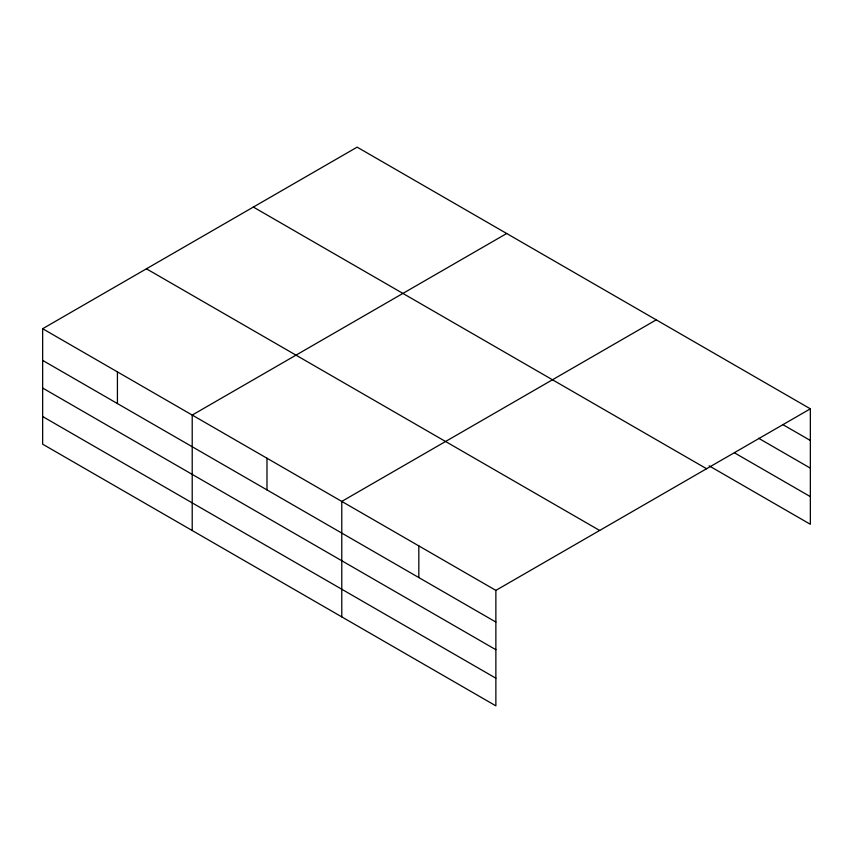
<?xml version="1.0" encoding="UTF-8"?>
<svg xmlns="http://www.w3.org/2000/svg" width="853" height="853" viewBox="0 0 853 853"><rect width="100%" height="100%" fill="white"/><g stroke="black" fill="none" stroke-linecap="round" stroke-linejoin="round"><path stroke-width="1.28" d="M495.87 649.709L495.87 590.383L42.65 328.714L42.65 444.178L495.87 705.847L495.87 649.709L42.65 388.04M709.152 465.855L810.35 524.286L810.35 408.822L357.13 147.153L42.65 328.714M506.693 233.498L192.213 415.07L192.213 530.534M656.256 319.854L341.776 501.415L341.776 616.879M495.87 590.383L810.35 408.822M782.755 424.549L810.35 440.489M758.605 438.261L810.35 468.137M734.454 452.815L810.35 496.627M253.352 207.066L706.572 468.734M146.428 268.802L599.648 530.459M42.65 360.392L495.87 622.05M42.65 416.531L495.87 678.199M418.823 545.899L418.823 577.566M266.989 458.242L266.989 489.91M117.426 371.887L117.426 403.565"/></g></svg>
